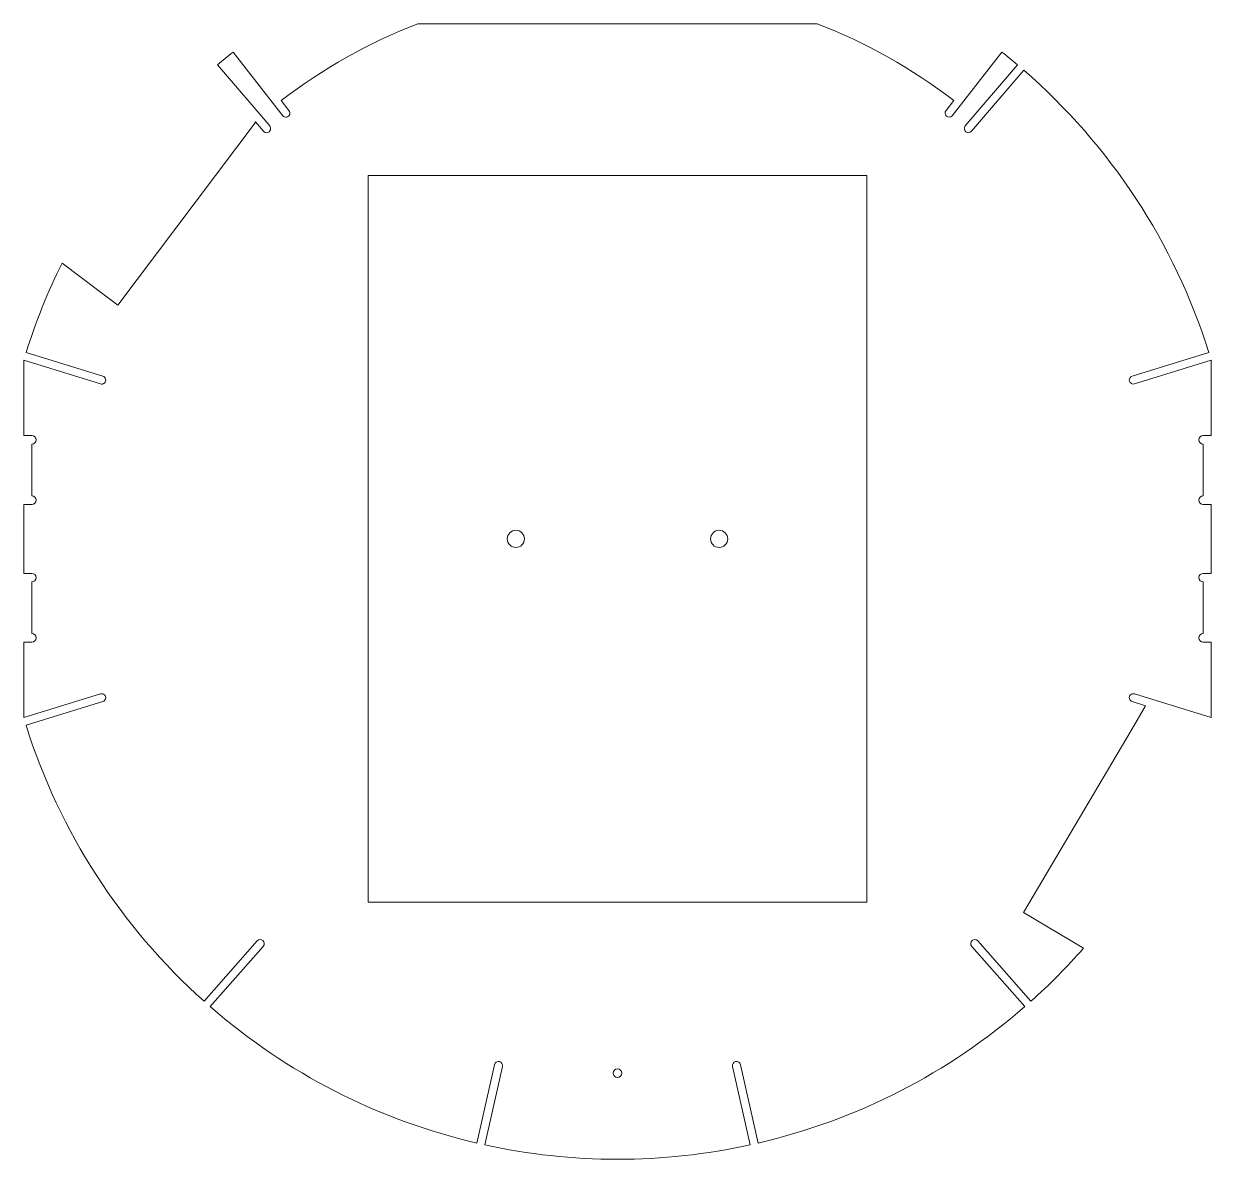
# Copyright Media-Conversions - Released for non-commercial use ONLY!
# Model space of a CAD drawing. Header units: millimetres. Extents: x -219 to 219, y -229 to 190.
import ezdxf

# ---------------------------------------------------------------- set-up
doc = ezdxf.new("R2010")
doc.units = ezdxf.units.MM
doc.layers.add('CONTINUOUS', color=7, linetype='Continuous', lineweight=0)

msp = doc.modelspace()

# ---------------------------------------------------------------- linework, layer by layer
at = {"layer": 'CONTINUOUS'}
for p, q in [((-73.72, 190), (73.72, 190)), ((-141.79, 179.57), (-123.49, 156.08)), ((141.79, 179.57), (123.49, 156.08)), ((-147.6, 174.82), (-128.33, 152.3)), ((128.33, 152.3), (147.6, 174.82)), ((130.61, 150.35), (149.88, 172.87)), ((-124.06, 161.69), (-121.21, 158.03)), ((124.06, 161.69), (121.21, 158.03)), ((-133.71, 153.4), (-184.34, 86.18)), ((-133.57, 153.81), (-133.82, 153.48)), ((-133.82, 153.48), (-133.71, 153.4)), ((-133.57, 153.81), (-130.61, 150.35)), ((92, 134), (-92, 134)), ((-92, 134), (-92, -134)), ((92, -134), (92, 134)), ((-184.34, 86.18), (-204.95, 101.71)), ((-219.08, 38.1), (-219.08, 65.87)), ((-190.78, 57.16), (-219.08, 65.87)), ((-189.9, 60.03), (-218.23, 68.75)), ((189.9, 60.03), (218.23, 68.75)), ((190.78, 57.16), (219.07, 65.87)), ((219.07, 65.87), (219.07, 38.1)), ((-216.08, 38.1), (-219.08, 38.1)), ((219.07, 38.1), (216.07, 38.1)), ((-216.08, 15.88), (-216.08, 34.93)), ((216.07, 34.93), (216.07, 15.88)), ((-219.08, 12.7), (-216.08, 12.7)), ((-219.08, -12.7), (-219.08, 12.7)), ((216.07, 12.7), (219.07, 12.7)), ((219.07, 12.7), (219.07, -12.7)), ((-216.08, -12.7), (-219.08, -12.7)), ((219.07, -12.7), (216.07, -12.7)), ((-216.08, -34.92), (-216.08, -15.87)), ((216.07, -15.87), (216.07, -34.92)), ((-219.08, -38.1), (-216.08, -38.1)), ((-219.08, -65.87), (-219.08, -38.1)), ((216.07, -38.1), (219.07, -38.1)), ((219.07, -38.1), (219.07, -65.87)), ((-190.78, -57.16), (-219.08, -65.87)), ((-189.9, -60.03), (-218.23, -68.75)), ((189.9, -60.03), (194.84, -61.55)), ((190.78, -57.16), (219.07, -65.87)), ((189.57, -70.69), (194.84, -61.55)), ((149.74, -137.8), (189.57, -70.69)), ((-92, -134), (92, -134)), ((171.92, -150.97), (149.74, -137.8)), ((-132.93, -148.3), (-152.55, -170.52)), ((132.93, -148.3), (152.55, -170.52)), ((-130.68, -150.29), (-150.3, -172.51)), ((130.68, -150.29), (150.3, -172.51)), ((-45.38, -193.92), (-51.92, -222.83)), ((-42.46, -194.58), (-48.99, -223.49)), ((42.46, -194.58), (48.99, -223.49)), ((45.38, -193.92), (51.92, -222.83))]:
    msp.add_line(p, q, dxfattribs=at)
for centre, radius in [((-37.5, 0), 3.17), ((37.5, 0), 3.17), ((0, -197.03), 1.59)]:
    msp.add_circle(centre, radius, dxfattribs=at)
for centre, radius, start, end in [((0, 0), 203.8, 111.2064, 127.4985), ((0, 0), 203.8, 52.5015, 68.7936), ((0, 0), 228.8, 128.2959, 130.1744), ((0, 0), 228.8, 49.8256, 51.7041), ((0, 0), 228.8, 17.4856, 49.0744), ((-122.35, 157.05), 1.5, 220.5453, 40.55), ((122.35, 157.05), 1.5, 139.45, 319.4451), ((-129.47, 151.32), 1.5, 220.5453, 40.55), ((129.47, 151.32), 1.5, 139.45, 319.4451), ((0, 0), 228.8, 153.6067, 162.5144), ((-190.34, 58.59), 1.5, 252.8852, 72.89), ((190.34, 58.59), 1.5, 107.11, 287.1051), ((-216.08, 36.51), 1.59, 270, 90), ((216.07, 36.51), 1.59, 90, 270), ((-216.08, 14.29), 1.59, 270, 90), ((216.07, 14.29), 1.59, 90, 270), ((-216.08, -14.29), 1.59, 270, 90), ((216.07, -14.29), 1.59, 90, 270), ((-216.08, -36.51), 1.59, 270, 90), ((216.07, -36.51), 1.59, 90, 270), ((-190.34, -58.59), 1.5, 287.11, 107.1144), ((190.34, -58.59), 1.5, 72.8855, 252.89), ((0, 0), 228.8, 197.4856, 228.1844), ((-131.81, -149.29), 1.5, 318.5613, 138.56), ((131.81, -149.29), 1.5, 41.4405, 221.44), ((0, 0), 228.8, 311.8156, 318.7133), ((0, 0), 228.8, 228.9356, 256.8844), ((0, 0), 228.8, 283.1156, 311.0644), ((-43.92, -194.25), 1.5, 347.2624, 167.26), ((43.92, -194.25), 1.5, 12.74, 192.7382), ((0, 0), 228.8, 257.6356, 282.3644)]:
    msp.add_arc(centre, radius, start, end, dxfattribs=at)

doc.saveas('drawing.dxf')
